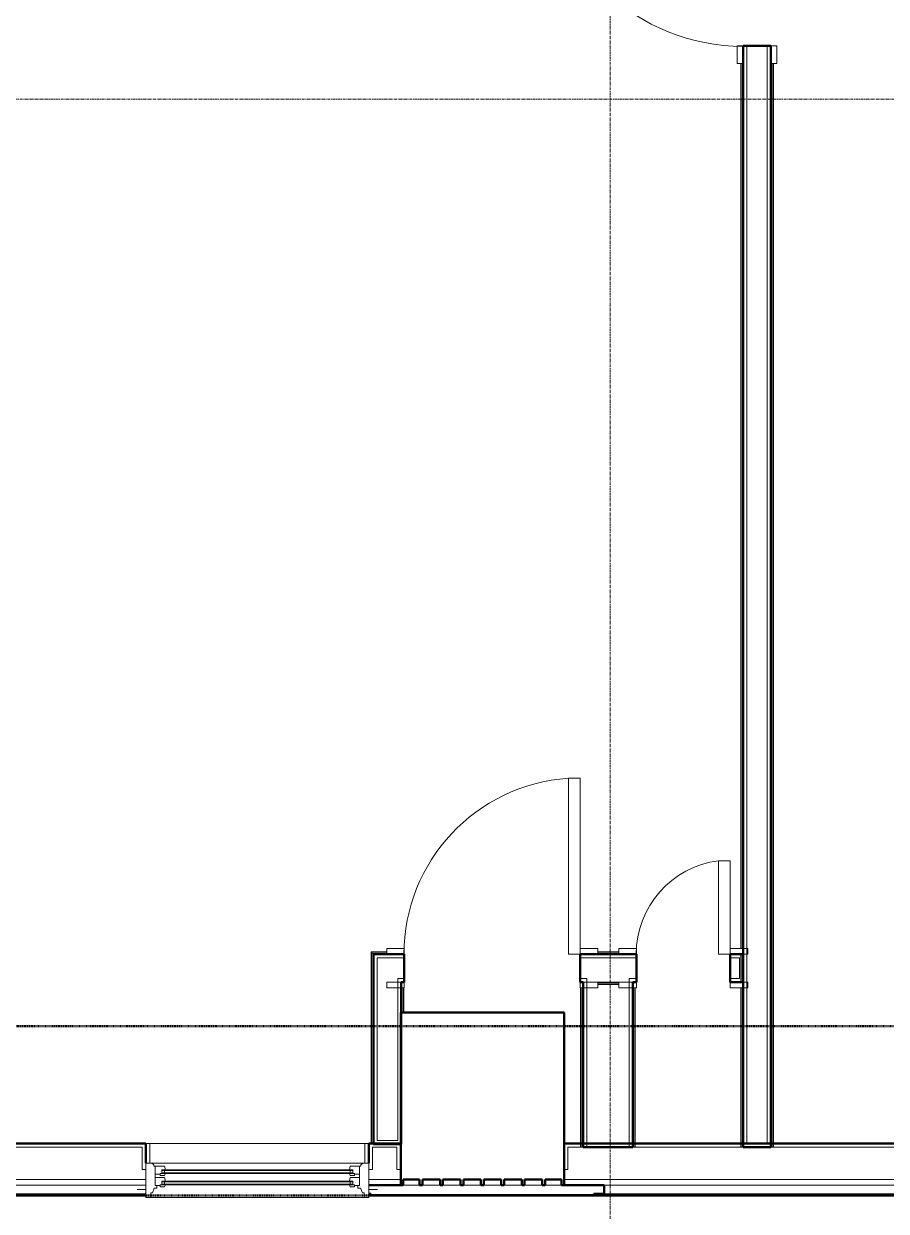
# Model space of a CAD drawing. Header units: inches. Extents: x -4235 to -464, y 9767 to 12344.
# Drawn here: x -2927.4 to -2780.2, y 9977.5 to 10180 of the extents above; entities that cross this region are included whole.
import ezdxf

# ---------------------------------------------------------------- set-up
doc = ezdxf.new("R2010")
doc.units = ezdxf.units.IN
doc.header["$MEASUREMENT"] = 0
doc.linetypes.add('Dash 1_16_', pattern=[0.125, 0.0625, -0.0625])
doc.linetypes.add('Grid Line 1_2_', pattern=[0.875, 0.5, -0.125, 0.125, -0.125])
for name, color, linetype, lineweight in [('0-1', 7, 'Continuous', 5), ('0-2', 10, 'Continuous', 9), ('A-DOOR-1', 7, 'Continuous', 9), ('A-DOOR-2', 130, 'Continuous', 20), ('A-DOOR-FRAM-1', 130, 'Continuous', 20), ('A-GENM', 5, 'Continuous', 9), ('A-GENM-5', 5, 'Continuous', 50), ('A-GLAZ-1', 151, 'Continuous', 9), ('A-GLAZ-2', 151, 'Continuous', 20), ('A-GLAZ-3', 151, 'Continuous', 50), ('A-WALL', 113, 'Continuous', 13), ('A-WALL-1', 250, 'Continuous', 50), ('A-WALL-2', 50, 'Continuous', 13), ('A-WALL-3', 10, 'Continuous', 9), ('A-WALL-4', 254, 'Continuous', 9), ('A-WALL-5', 7, 'Continuous', 9), ('A-WALL-6', 113, 'Continuous', 9), ('A-WALL-7', 113, 'Continuous', 50), ('C-PROP-LINE-1', 91, 'Dash 1_16_', 50), ('I-WALL-1', 250, 'Continuous', 50), ('I-WALL-2', 10, 'Continuous', 9), ('I-WALL-3', 254, 'Continuous', 9), ('I-WALL-4', 7, 'Continuous', 9), ('S-GRID-1', 1, 'Grid Line 1_2_', 9)]:
    doc.layers.add(name, color=color, linetype=linetype, lineweight=lineweight)

# ---------------------------------------------------------------- blocks, each defined once
blk = doc.blocks.new('Basic Wall _ INT - W4BØF - _5_8 GYP - 2X4 WOOD_BATT_ - 5_8 GYP_ - ___-2680968-BACKGROUND - 2ND FLOOR')
at = {"layer": 'A-WALL-3'}
for p, q in [((-2804.62, 10173.24), (-2804.62, 10176.24)), ((-2804.97, 10021.34), (-2804.97, 10016.59)), ((-2804.62, 10016.59), (-2804.62, 10021.34)), ((-2804.97, 9989.06), (-2804.97, 9988.44)), ((-2804.62, 9988.44), (-2804.62, 9989.06)), ((-2804.75, 9988.44), (-2805.04, 9988.44)), ((-2805.04, 9988.44), (-2804.97, 9988.44)), ((-2804.97, 9988.44), (-2804.83, 9988.44)), ((-2804.83, 9988.44), (-2804.76, 9988.44)), ((-2804.67, 9988.44), (-2804.75, 9988.44)), ((-2804.62, 9988.44), (-2804.67, 9988.44)), ((-2804.65, 9988.44), (-2804.62, 9988.44))]:
    blk.add_line(p, q, dxfattribs=at)
at = {"layer": 'A-WALL-4'}
for p, q in [((-2804.97, 10173.24), (-2804.97, 10022.34)), ((-2804.62, 10022.34), (-2804.62, 10173.24)), ((-2805.04, 10021.34), (-2805.04, 10016.59)), ((-2804.75, 10021.34), (-2804.75, 10016.59)), ((-2804.97, 10015.59), (-2804.97, 9989.06)), ((-2804.62, 9989.06), (-2804.62, 10015.59)), ((-2805.04, 9989.06), (-2805.04, 9988.44)), ((-2804.75, 9989.06), (-2804.75, 9988.44))]:
    blk.add_line(p, q, dxfattribs=at)
at = {"layer": 'A-WALL-5'}
for p, q in [((-2805.04, 10173.24), (-2805.04, 10022.34)), ((-2804.75, 10173.24), (-2804.75, 10022.34)), ((-2805.04, 10015.59), (-2805.04, 9989.06)), ((-2804.75, 10015.59), (-2804.75, 9989.06))]:
    blk.add_line(p, q, dxfattribs=at)
blk = doc.blocks.new('Basic Wall _ INT - W4BØF - _5_8 GYP - 2X4 WOOD_BATT_ - 5_8 GYP_ - ___-2680969-BACKGROUND - 2ND FLOOR')
at = {"layer": 'A-WALL-3'}
for p, q in [((-2799.87, 10173.24), (-2799.87, 10176.24)), ((-2799.87, 9988.44), (-2799.87, 9989.06)), ((-2799.52, 9989.06), (-2799.52, 9988.44)), ((-2799.87, 9988.44), (-2799.85, 9988.44)), ((-2799.83, 9988.44), (-2799.87, 9988.44)), ((-2799.75, 9988.44), (-2799.83, 9988.44)), ((-2799.46, 9988.44), (-2799.75, 9988.44)), ((-2799.73, 9988.44), (-2799.67, 9988.44)), ((-2799.67, 9988.44), (-2799.58, 9988.44)), ((-2799.55, 9988.44), (-2799.52, 9988.44)), ((-2799.52, 9988.44), (-2799.46, 9988.44))]:
    blk.add_line(p, q, dxfattribs=at)
at = {"layer": 'A-WALL-4'}
for p, q in [((-2799.87, 9989.06), (-2799.87, 10173.24)), ((-2799.52, 10173.24), (-2799.52, 9989.06)), ((-2799.75, 9988.44), (-2799.75, 9989.06)), ((-2799.46, 9989.06), (-2799.46, 9988.44))]:
    blk.add_line(p, q, dxfattribs=at)
at = {"layer": 'A-WALL-5'}
for p, q in [((-2799.75, 9989.06), (-2799.75, 10173.24)), ((-2799.46, 10173.24), (-2799.46, 9989.06))]:
    blk.add_line(p, q, dxfattribs=at)
blk = doc.blocks.new('SWING - SINGLE - FLUSH - 2-10 x 6-8 - PRIVACY-3199407-BACKGROUND - 2ND FLOOR')
at = {"layer": 'A-DOOR-1'}
blk.add_arc((17, 2.37), 34.07, 93.3657, 180, dxfattribs=at)
at = {"layer": 'A-DOOR-2'}
for p, q in [((15, 2.37), (15, 36.38)), ((17, 36.38), (15, 36.38)), ((17, 2.37), (17, 36.38)), ((17, 2.37), (15, 2.37))]:
    blk.add_line(p, q, dxfattribs=at)
at = {"layer": 'A-DOOR-FRAM-1'}
for p, q in [((-17, 3.37), (-20, 3.37)), ((-20, 3.37), (-20, 2.37)), ((-20, 2.37), (-17, 2.37)), ((-17, 2.37), (-17, 3.37)), ((20, 3.37), (17, 3.37)), ((17, 3.37), (17, 2.37)), ((17, 2.37), (20, 2.37)), ((20, 2.37), (20, 3.37)), ((-17, -2.38), (-20, -2.38)), ((-20, -2.38), (-20, -3.38)), ((-20, -3.38), (-17, -3.38)), ((-17, -3.38), (-17, -2.38)), ((20, -2.38), (17, -2.38)), ((17, -2.38), (17, -3.38)), ((17, -3.38), (20, -3.38)), ((20, -3.38), (20, -2.38))]:
    blk.add_line(p, q, dxfattribs=at)
blk = doc.blocks.new('Basic Wall _ INT - W4BØF - _5_8 GYP - 2X4 WOOD_BATT_ - 5_8 GYP_ - ___-2680531-BACKGROUND - 2ND FLOOR')
at = {"layer": 'A-WALL-3'}
for p, q in [((-2868.05, 10021.69), (-2868.11, 10021.75)), ((-2867.9, 10021.55), (-2868.05, 10021.69)), ((-2867.84, 10021.48), (-2867.9, 10021.54)), ((-2867.7, 10021.34), (-2867.72, 10021.36)), ((-2868.11, 9988.96), (-2868.05, 9988.96)), ((-2868.05, 9989.06), (-2868.05, 9989)), ((-2868.05, 9988.96), (-2867.9, 9988.96)), ((-2867.9, 9988.96), (-2867.84, 9988.96)), ((-2867.72, 9988.96), (-2867.7, 9988.96)), ((-2867.7, 9988.96), (-2867.7, 9989.06))]:
    blk.add_line(p, q, dxfattribs=at)
at = {"layer": 'A-WALL-4'}
for p, q in [((-2868.05, 10021.69), (-2868.05, 9989.06)), ((-2867.7, 9989.06), (-2867.7, 10021.34)), ((-2868.11, 9989.06), (-2868.11, 9988.96)), ((-2867.82, 9988.96), (-2868.11, 9988.96)), ((-2867.82, 9989.06), (-2867.82, 9988.98)), ((-2867.74, 9988.96), (-2867.82, 9988.96)), ((-2867.7, 9988.96), (-2867.74, 9988.96))]:
    blk.add_line(p, q, dxfattribs=at)
at = {"layer": 'A-WALL-5'}
for p, q in [((-2868.11, 10021.75), (-2868.11, 9989.06)), ((-2867.82, 10021.46), (-2867.82, 9989.06))]:
    blk.add_line(p, q, dxfattribs=at)
at = {"layer": 'A-WALL-5', "flags": 128}
for points in [[(-2868.11, 10021.75), (-2867.99, 10021.63), (-2867.9, 10021.54), (-2867.84, 10021.48), (-2867.82, 10021.46)], [(-2867.82, 10021.46), (-2867.82, 10021.46), (-2867.81, 10021.45), (-2867.8, 10021.44), (-2867.78, 10021.42), (-2867.76, 10021.4), (-2867.74, 10021.38)]]:
    blk.add_lwpolyline(points, dxfattribs=at)
blk = doc.blocks.new('Basic Wall _ INT - W4BØF - _5_8 GYP - 2X4 WOOD_BATT_ - 5_8 GYP_ - ___-2680530-BACKGROUND - 2ND FLOOR')
at = {"layer": 'A-WALL-4'}
for p, q in [((-2862.95, 10011.38), (-2862.95, 10015.59)), ((-2862.6, 10015.59), (-2862.6, 10011.38))]:
    blk.add_line(p, q, dxfattribs=at)
at = {"layer": 'A-WALL-5'}
for p, q in [((-2862.82, 10011.38), (-2862.82, 10015.59)), ((-2862.54, 10015.59), (-2862.54, 10011.38))]:
    blk.add_line(p, q, dxfattribs=at)
blk = doc.blocks.new('Basic Wall _ INT - W4BØF - _5_8 GYP - 2X4 WOOD_BATT_ - 5_8 GYP_ - ___-2680533-BACKGROUND - 2ND FLOOR')
at = {"layer": 'A-WALL-3'}
for p, q in [((-2868.11, 10021.75), (-2868.05, 10021.69)), ((-2868.05, 10021.69), (-2867.9, 10021.55)), ((-2867.9, 10021.54), (-2867.84, 10021.48)), ((-2867.72, 10021.36), (-2867.7, 10021.34)), ((-2832.44, 10021.34), (-2829.44, 10021.34)), ((-2825.81, 10021.34), (-2822.81, 10021.34))]:
    blk.add_line(p, q, dxfattribs=at)
at = {"layer": 'A-WALL-4'}
for p, q in [((-2865.44, 10021.69), (-2868.05, 10021.69)), ((-2867.7, 10021.34), (-2865.44, 10021.34)), ((-2825.81, 10021.69), (-2829.44, 10021.69)), ((-2829.44, 10021.34), (-2825.81, 10021.34))]:
    blk.add_line(p, q, dxfattribs=at)
at = {"layer": 'A-WALL-5'}
for p, q in [((-2865.44, 10021.75), (-2868.11, 10021.75)), ((-2865.44, 10021.46), (-2867.82, 10021.46)), ((-2825.81, 10021.75), (-2829.44, 10021.75)), ((-2825.81, 10021.46), (-2829.44, 10021.46))]:
    blk.add_line(p, q, dxfattribs=at)
at = {"layer": 'A-WALL-5', "flags": 128}
for points in [[(-2867.82, 10021.46), (-2867.84, 10021.48), (-2867.9, 10021.54), (-2867.99, 10021.63), (-2868.11, 10021.75)], [(-2867.74, 10021.38), (-2867.76, 10021.4), (-2867.78, 10021.42), (-2867.8, 10021.44), (-2867.81, 10021.45), (-2867.82, 10021.46), (-2867.82, 10021.46)]]:
    blk.add_lwpolyline(points, dxfattribs=at)
blk = doc.blocks.new('Basic Wall _ INT - W4BØF - _5_8 GYP - 2X4 WOOD_BATT_ - 5_8 GYP_ - ___-2680532-BACKGROUND - 2ND FLOOR')
at = {"layer": 'A-WALL-3'}
for p, q in [((-2829.44, 10016.59), (-2825.81, 10016.59)), ((-2825.81, 10016.24), (-2829.44, 10016.24))]:
    blk.add_line(p, q, dxfattribs=at)
at = {"layer": 'A-WALL-4'}
for p, q in [((-2829.44, 10016.46), (-2825.81, 10016.46)), ((-2825.81, 10016.18), (-2829.44, 10016.18))]:
    blk.add_line(p, q, dxfattribs=at)
blk = doc.blocks.new('SWING - SINGLE - FLUSH - 30_ x 80_ - MAGIC PAK DOOR - ACOUSTICAL SEAL-3199413-BACKGROUND - 2ND FLOOR')
at = {"layer": 'A-DOOR-1'}
blk.add_arc((15, 2.375), 30.067, 93.81407, 180, dxfattribs=at)
at = {"layer": 'A-DOOR-2'}
for p, q in [((13, 2.375), (13, 32.375)), ((15, 32.375), (13, 32.375)), ((15, 2.375), (15, 32.375)), ((15, 2.375), (13, 2.375))]:
    blk.add_line(p, q, dxfattribs=at)
at = {"layer": 'A-DOOR-FRAM-1'}
for p, q in [((-15, 3.375), (-18, 3.375)), ((-18, 3.375), (-18, 2.375)), ((-18, 2.375), (-15, 2.375)), ((-15, 2.375), (-15, 3.375)), ((18, 3.375), (15, 3.375)), ((15, 3.375), (15, 2.375)), ((15, 2.375), (18, 2.375)), ((18, 2.375), (18, 3.375)), ((-15, -2.375), (-18, -2.375)), ((-18, -2.375), (-18, -3.375)), ((-18, -3.375), (-15, -3.375)), ((-15, -3.375), (-15, -2.375)), ((18, -2.375), (15, -2.375)), ((15, -2.375), (15, -3.375)), ((15, -3.375), (18, -3.375)), ((18, -3.375), (18, -2.375))]:
    blk.add_line(p, q, dxfattribs=at)
blk = doc.blocks.new('SWING - SINGLE - FLUSH - 1-4 X 6-8 PASSAGE-3199417-BACKGROUND - 2ND FLOOR')
at = {"layer": 'A-DOOR-1'}
blk.add_arc((8, 2.37), 16.07, 97.1508, 180, dxfattribs=at)
at = {"layer": 'A-DOOR-2'}
for p, q in [((6, 2.37), (6, 18.32)), ((8, 18.32), (6, 18.32)), ((8, 2.37), (8, 18.32)), ((8, 2.37), (6, 2.37))]:
    blk.add_line(p, q, dxfattribs=at)
at = {"layer": 'A-DOOR-FRAM-1'}
for p, q in [((-8, 3.37), (-11, 3.37)), ((-11, 3.37), (-11, 2.37)), ((-11, 2.37), (-8, 2.37)), ((-8, 2.37), (-8, 3.37)), ((11, 3.37), (8, 3.37)), ((8, 3.37), (8, 2.37)), ((8, 2.37), (11, 2.37)), ((11, 2.37), (11, 3.37)), ((-8, -2.38), (-11, -2.38)), ((-11, -2.38), (-11, -3.38)), ((-11, -3.38), (-8, -3.38)), ((-8, -3.38), (-8, -2.38)), ((11, -2.38), (8, -2.38)), ((8, -2.38), (8, -3.38)), ((8, -3.38), (11, -3.38)), ((11, -3.38), (11, -2.38))]:
    blk.add_line(p, q, dxfattribs=at)
blk = doc.blocks.new('Basic Wall _ INT - W8BØF - _5_8 GYP - 2X8 WOOD_BATT_ - 5_8 GYP_ - ___-2698452-BACKGROUND - 2ND FLOOR')
at = {"layer": 'I-WALL-2'}
for p, q in [((-2823.44, 9989.06), (-2823.44, 9988.44)), ((-2823.09, 9988.44), (-2823.09, 9989.06)), ((-2823.44, 9988.44), (-2823.41, 9988.44)), ((-2823.39, 9988.44), (-2823.44, 9988.44)), ((-2823.31, 9988.44), (-2823.39, 9988.44)), ((-2823.02, 9988.44), (-2823.31, 9988.44)), ((-2823.3, 9988.44), (-2823.23, 9988.44)), ((-2823.23, 9988.44), (-2823.09, 9988.44)), ((-2823.09, 9988.44), (-2823.02, 9988.44))]:
    blk.add_line(p, q, dxfattribs=at)
at = {"layer": 'I-WALL-3'}
for p, q in [((-2823.44, 10015.59), (-2823.44, 9989.06)), ((-2823.09, 9989.06), (-2823.09, 10015.59)), ((-2823.31, 9988.44), (-2823.31, 9989.06)), ((-2823.02, 9988.44), (-2823.02, 9989.06))]:
    blk.add_line(p, q, dxfattribs=at)
at = {"layer": 'I-WALL-4'}
for p, q in [((-2823.31, 9989.06), (-2823.31, 10015.59)), ((-2823.02, 9989.06), (-2823.02, 10015.59))]:
    blk.add_line(p, q, dxfattribs=at)
blk = doc.blocks.new('Basic Wall _ INT - W8BØF - _5_8 GYP - 2X8 WOOD_BATT_ - 5_8 GYP_ - ___-2703640-BACKGROUND - 2ND FLOOR')
at = {"layer": 'I-WALL-2'}
for p, q in [((-2832.29, 9988.46), (-2832.29, 9989.06)), ((-2831.94, 9989.06), (-2831.94, 9988.46)), ((-2832.23, 9988.44), (-2832.35, 9988.44)), ((-2832.35, 9988.44), (-2832.29, 9988.44)), ((-2832.29, 9988.44), (-2832.14, 9988.44)), ((-2832.14, 9988.44), (-2832.23, 9988.44)), ((-2832.06, 9988.44), (-2832.14, 9988.44)), ((-2832.14, 9988.44), (-2832.08, 9988.44)), ((-2831.98, 9988.44), (-2832.06, 9988.44)), ((-2831.94, 9988.44), (-2831.98, 9988.44)), ((-2831.96, 9988.44), (-2831.94, 9988.44))]:
    blk.add_line(p, q, dxfattribs=at)
at = {"layer": 'I-WALL-3'}
for p, q in [((-2832.29, 9989.06), (-2832.29, 10015.59)), ((-2831.94, 10015.59), (-2831.94, 9989.06)), ((-2832.35, 9988.46), (-2832.35, 9989.06)), ((-2832.06, 9989.06), (-2832.06, 9988.46))]:
    blk.add_line(p, q, dxfattribs=at)
at = {"layer": 'I-WALL-4'}
for p, q in [((-2832.35, 9989.06), (-2832.35, 10015.59)), ((-2832.06, 10015.59), (-2832.06, 9989.06))]:
    blk.add_line(p, q, dxfattribs=at)
blk = doc.blocks.new('CTR - 1st Phase - Unit Layouts_rvt-1-BACKGROUND - 2ND FLOOR')
at = {"layer": 'A-WALL-1'}
for p, q in [((-2799.87, 10176.24), (-2804.62, 10176.24)), ((-2804.62, 10176.24), (-2804.62, 9988.44)), ((-2799.87, 9988.44), (-2799.87, 10176.24)), ((-2867.07, 10021.34), (-2867.7, 10021.34)), ((-2867.7, 10021.34), (-2867.7, 9988.96)), ((-2862.95, 10021.34), (-2867.07, 10021.34)), ((-2862.44, 10021.34), (-2862.95, 10021.34)), ((-2862.44, 10016.59), (-2862.44, 10021.34)), ((-2822.81, 10021.34), (-2832.44, 10021.34)), ((-2832.44, 10021.34), (-2832.44, 10016.59)), ((-2822.81, 10016.59), (-2822.81, 10021.34)), ((-2804.62, 10021.34), (-2806.81, 10021.34)), ((-2806.81, 10021.34), (-2806.81, 10016.59)), ((-2804.62, 10020.71), (-2804.62, 10021.34)), ((-2804.62, 10017.21), (-2804.62, 10020.71)), ((-2804.62, 10016.59), (-2804.62, 10017.21)), ((-2862.95, 9988.96), (-2862.95, 10016.59)), ((-2862.95, 10016.59), (-2862.44, 10016.59)), ((-2832.44, 10016.59), (-2831.94, 10016.59)), ((-2823.44, 10016.59), (-2822.81, 10016.59)), ((-2806.81, 10016.59), (-2804.62, 10016.59)), ((-2867.7, 9988.96), (-2867.07, 9988.96)), ((-2867.07, 9988.96), (-2863.57, 9988.96)), ((-2863.57, 9988.96), (-2862.95, 9988.96)), ((-2804.62, 9988.44), (-2804, 9988.44)), ((-2804, 9988.44), (-2800.5, 9988.44)), ((-2800.5, 9988.44), (-2799.87, 9988.44))]:
    blk.add_line(p, q, dxfattribs=at)
at = {"layer": 'A-WALL-2'}
for p, q in [((-2804, 10176.24), (-2804, 9989.06)), ((-2800.5, 10176.24), (-2800.5, 9989.06)), ((-2867.07, 10020.71), (-2867.07, 9989.59)), ((-2867.07, 10020.71), (-2863.57, 10020.71)), ((-2863.57, 10020.71), (-2862.95, 10020.71)), ((-2862.44, 10020.71), (-2862.95, 10020.71)), ((-2822.81, 10020.71), (-2832.44, 10020.71)), ((-2805.25, 10020.71), (-2806.81, 10020.71)), ((-2805.25, 10017.21), (-2805.25, 10020.71)), ((-2863.57, 10017.21), (-2863.57, 9989.59)), ((-2863.57, 10017.21), (-2862.95, 10017.21)), ((-2862.44, 10017.21), (-2862.95, 10017.21)), ((-2831.31, 10017.21), (-2832.44, 10017.21)), ((-2831.31, 10017.21), (-2831.31, 10016.59)), ((-2822.81, 10017.21), (-2824.06, 10017.21)), ((-2824.06, 10017.21), (-2824.06, 10016.59)), ((-2805.25, 10017.21), (-2806.81, 10017.21)), ((-2831.31, 9988.44), (-2831.31, 10016.59)), ((-2824.06, 9988.44), (-2824.06, 10016.59)), ((-2867.07, 9989.59), (-2863.57, 9989.59)), ((-2804, 9989.06), (-2800.5, 9989.06))]:
    blk.add_line(p, q, dxfattribs=at)
at = {"layer": 'A-WALL-3'}
for p, q in [((-2804.62, 10176.24), (-2804.62, 10173.24)), ((-2799.87, 10173.24), (-2799.87, 10176.24)), ((-2804.62, 10173.24), (-2804.62, 10022.34)), ((-2799.87, 9989.06), (-2799.87, 10173.24)), ((-2867.7, 10021.34), (-2865.44, 10021.34)), ((-2867.7, 10021.34), (-2867.7, 9989.06)), ((-2829.44, 10021.34), (-2832.44, 10021.34)), ((-2825.81, 10021.34), (-2829.44, 10021.34)), ((-2822.81, 10021.34), (-2825.81, 10021.34)), ((-2804.62, 10021.34), (-2804.62, 10016.59)), ((-2804.62, 10021.34), (-2804.62, 10016.59)), ((-2862.95, 10011.38), (-2862.95, 10015.59)), ((-2804.62, 10015.59), (-2804.62, 9989.06)), ((-2867.7, 9989.06), (-2867.7, 9988.96)), ((-2863.06, 9988.96), (-2867.7, 9988.96)), ((-2804.62, 9989.06), (-2804.62, 9988.44)), ((-2799.87, 9988.44), (-2799.87, 9989.06)), ((-2799.87, 9988.44), (-2804.62, 9988.44))]:
    blk.add_line(p, q, dxfattribs=at)
at = {"layer": 'A-WALL-4'}
for p, q in [((-2804.62, 10176.24), (-2799.87, 10176.24)), ((-2862.44, 10021.34), (-2862.44, 10016.59)), ((-2832.44, 10016.59), (-2832.44, 10021.34)), ((-2822.81, 10021.34), (-2822.81, 10016.59)), ((-2806.81, 10016.59), (-2806.81, 10021.34))]:
    blk.add_line(p, q, dxfattribs=at)
at = {"layer": 'I-WALL-1'}
for p, q in [((-2831.94, 10016.59), (-2831.94, 9988.44)), ((-2823.44, 9988.44), (-2823.44, 10016.59)), ((-2831.94, 9988.44), (-2823.44, 9988.44))]:
    blk.add_line(p, q, dxfattribs=at)
at = {"layer": 'I-WALL-2'}
for p, q in [((-2831.94, 10015.59), (-2831.94, 9989.06)), ((-2823.44, 9989.06), (-2823.44, 10015.59)), ((-2831.94, 9989.06), (-2831.94, 9988.46)), ((-2823.44, 9988.44), (-2823.44, 9989.06)), ((-2823.44, 9988.44), (-2831.94, 9988.44))]:
    blk.add_line(p, q, dxfattribs=at)
at = {"layer": '0-2'}
for name, p in [('Basic Wall _ INT - W4BØF - _5_8 GYP - 2X4 WOOD_BATT_ - 5_8 GYP_ - ___-2680969-BACKGROUND - 2ND FLOOR', (0, 0)), ('Basic Wall _ INT - W4BØF - _5_8 GYP - 2X4 WOOD_BATT_ - 5_8 GYP_ - ___-2680968-BACKGROUND - 2ND FLOOR', (0, 0)), ('SWING - SINGLE - FLUSH - 30_ x 80_ - MAGIC PAK DOOR - ACOUSTICAL SEAL-3199413-BACKGROUND - 2ND FLOOR', (-2847.44, 10018.96)), ('SWING - SINGLE - FLUSH - 1-4 X 6-8 PASSAGE-3199417-BACKGROUND - 2ND FLOOR', (-2814.81, 10018.96)), ('Basic Wall _ INT - W4BØF - _5_8 GYP - 2X4 WOOD_BATT_ - 5_8 GYP_ - ___-2680531-BACKGROUND - 2ND FLOOR', (0, 0)), ('Basic Wall _ INT - W4BØF - _5_8 GYP - 2X4 WOOD_BATT_ - 5_8 GYP_ - ___-2680533-BACKGROUND - 2ND FLOOR', (0, 0)), ('Basic Wall _ INT - W4BØF - _5_8 GYP - 2X4 WOOD_BATT_ - 5_8 GYP_ - ___-2680530-BACKGROUND - 2ND FLOOR', (0, 0)), ('Basic Wall _ INT - W8BØF - _5_8 GYP - 2X8 WOOD_BATT_ - 5_8 GYP_ - ___-2703640-BACKGROUND - 2ND FLOOR', (0, 0)), ('Basic Wall _ INT - W4BØF - _5_8 GYP - 2X4 WOOD_BATT_ - 5_8 GYP_ - ___-2680532-BACKGROUND - 2ND FLOOR', (0, 0)), ('Basic Wall _ INT - W8BØF - _5_8 GYP - 2X8 WOOD_BATT_ - 5_8 GYP_ - ___-2698452-BACKGROUND - 2ND FLOOR', (0, 0))]:
    blk.add_blockref(name, p, dxfattribs=at)
at = {"layer": '0-2', "rotation": 90.0000000000466}
blk.add_blockref('SWING - SINGLE - FLUSH - 2-10 x 6-8 - PRIVACY-3199407-BACKGROUND - 2ND FLOOR', (-2802.25, 10193.24), dxfattribs=at)
blk = doc.blocks.new('Window-Double_Hung-Andersen-400_Series-Tilt_Wash - DOUBLE HUNG - REVERSE COTTAGE - 2ND FLOOR-2888952-BACKGROUND - 2ND FLOOR')
at = {"layer": 'A-GLAZ-1'}
for p, q in [((-18.95, 4.44), (18.95, 4.44)), ((-18.95, 1.06), (-18.95, 4.44)), ((-18.32, 1.06), (-18.32, 4.44)), ((18.32, 1.06), (18.32, 4.44)), ((18.95, 4.44), (18.95, 1.06)), ((-19.01, 2.44), (-19.01, 3.94)), ((-19.01, 3.94), (-18.95, 3.94)), ((-18.95, 2.44), (-19.01, 2.44)), ((18.95, 3.94), (19.01, 3.94)), ((19.01, 2.44), (18.95, 2.44)), ((19.01, 3.94), (19.01, 2.44)), ((18.95, 1.06), (-18.95, 1.06)), ((-16.29, -0.19), (-15.7, -0.19)), ((-16.29, -0.56), (-15.7, -0.56)), ((-15.82, -0.56), (-15.82, -0.19)), ((-15.7, -0.06), (15.7, -0.06)), ((-15.7, -0.19), (15.7, -0.19)), ((-15.7, -0.56), (15.7, -0.56)), ((-15.7, -0.69), (15.7, -0.69)), ((-15.7, -2), (15.7, -2)), ((16.29, -0.19), (15.7, -0.19)), ((16.29, -0.56), (15.7, -0.56)), ((15.82, -0.56), (15.82, -0.19)), ((-16.29, -2.13), (-15.7, -2.13)), ((-16.29, -2.5), (-15.7, -2.5)), ((-15.82, -2.5), (-15.82, -2.13)), ((-15.7, -2.13), (15.7, -2.13)), ((-15.7, -2.5), (15.7, -2.5)), ((-15.7, -2.63), (15.7, -2.63)), ((16.29, -2.13), (15.7, -2.13)), ((16.29, -2.5), (15.7, -2.5)), ((15.82, -2.5), (15.82, -2.13))]:
    blk.add_line(p, q, dxfattribs=at)
at = {"layer": 'A-GLAZ-2'}
for p, q in [((-19.01, 1.06), (19.01, 1.06)), ((-19.01, -4.81), (-19.01, 1.06)), ((-17.67, 0.78), (-18, 1.06)), ((-17.67, 0.78), (-17.67, 0.56)), ((-17.67, 0.56), (-15.86, 0.56)), ((-17.42, -2.75), (-17.42, 0.56)), ((-15.86, 0.56), (-15.7, -0.06)), ((15.86, 0.56), (15.7, -0.06)), ((17.67, 0.56), (15.86, 0.56)), ((17.42, -2.75), (17.42, 0.56)), ((17.67, 0.78), (18, 1.06)), ((17.67, 0.78), (17.67, 0.56)), ((19.01, 1.06), (19.01, -4.81)), ((-17.42, -0.81), (-16.57, -0.81)), ((-17.42, -1.37), (-15.86, -1.37)), ((-16.57, -0.69), (-16.57, -1.03)), ((-15.7, -0.69), (-16.57, -0.69)), ((-15.86, -1.03), (-16.57, -1.03)), ((-16.29, -0.69), (-16.29, -0.06)), ((-15.7, -0.06), (-16.29, -0.06)), ((-16.29, -2.63), (-16.29, -2)), ((-15.7, -2), (-16.29, -2)), ((-15.86, -1.03), (-15.7, -0.69)), ((-15.86, -1.37), (-15.7, -2)), ((15.7, -0.06), (16.29, -0.06)), ((15.86, -1.03), (15.7, -0.69)), ((15.7, -0.69), (16.57, -0.69)), ((15.86, -1.37), (15.7, -2)), ((15.7, -2), (16.29, -2)), ((15.86, -1.03), (16.57, -1.03)), ((17.42, -1.37), (15.86, -1.37)), ((16.29, -0.69), (16.29, -0.06)), ((16.29, -2.63), (16.29, -2)), ((16.57, -0.69), (16.57, -1.03)), ((17.42, -0.81), (16.57, -0.81)), ((-19.01, -3.44), (-20.51, -3.44)), ((-18.2, -4), (-17.92, -4)), ((-18.2, -4.81), (-18.2, -4)), ((-17.92, -4), (-17.61, -3.19)), ((-17.61, -3.19), (-17.14, -3.19)), ((-17.42, -2.75), (-16.57, -2.75)), ((-17.14, -3.19), (-17.14, -2.75)), ((-16.57, -2.63), (-16.57, -2.97)), ((-15.7, -2.63), (-16.57, -2.63)), ((-15.86, -2.97), (-16.57, -2.97)), ((-15.86, -2.97), (-15.7, -2.63)), ((15.86, -2.97), (15.7, -2.63)), ((15.7, -2.63), (16.57, -2.63)), ((15.86, -2.97), (16.57, -2.97)), ((16.57, -2.63), (16.57, -2.97)), ((17.42, -2.75), (16.57, -2.75)), ((17.14, -3.19), (17.14, -2.75)), ((17.61, -3.19), (17.14, -3.19)), ((17.92, -4), (17.61, -3.19)), ((18.2, -4), (17.92, -4)), ((18.2, -4.81), (18.2, -4)), ((19.01, -3.44), (20.51, -3.44)), ((19.01, -4.81), (-19.01, -4.81))]:
    blk.add_line(p, q, dxfattribs=at)
blk = doc.blocks.new('V-Series_EWC4_SPVU_RFA_2015 - 2ND AND 3RD FLOOR-2226480-BACKGROUND - 2ND FLOOR')
at = {"layer": 'A-GENM'}
for p, q in [((-3858.97, 11732.03), (-3858.97, 11734.83)), ((-3858.97, 11728.55), (-3858.97, 11731.53)), ((-3858.97, 11725.06), (-3858.97, 11728.05)), ((-3858.97, 11721.58), (-3858.97, 11724.56)), ((-3858.97, 11718.09), (-3858.97, 11721.08)), ((-3858.97, 11714.61), (-3858.97, 11717.59)), ((-3858.97, 11711.12), (-3858.97, 11714.11)), ((-3858.97, 11707.83), (-3858.97, 11710.62))]:
    blk.add_line(p, q, dxfattribs=at)
at = {"layer": 'A-GENM-5'}
for p, q in [((-3829.54, 11735.26), (-3858.97, 11735.26)), ((-3858.97, 11735.26), (-3858.97, 11734.83)), ((-3858.97, 11734.83), (-3857.97, 11734.83)), ((-3857.97, 11734.83), (-3857.97, 11732.03)), ((-3829.54, 11707.39), (-3829.54, 11735.26)), ((-3857.97, 11732.03), (-3858.97, 11732.03)), ((-3858.97, 11732.03), (-3858.97, 11731.53)), ((-3858.97, 11731.53), (-3857.97, 11731.53)), ((-3857.97, 11731.53), (-3857.97, 11728.55)), ((-3857.97, 11728.55), (-3858.97, 11728.55)), ((-3858.97, 11728.55), (-3858.97, 11728.05)), ((-3858.97, 11728.05), (-3857.97, 11728.05)), ((-3857.97, 11728.05), (-3857.97, 11725.06)), ((-3857.97, 11725.06), (-3858.97, 11725.06)), ((-3858.97, 11725.06), (-3858.97, 11724.56)), ((-3858.97, 11724.56), (-3857.97, 11724.56)), ((-3857.97, 11724.56), (-3857.97, 11721.58)), ((-3857.97, 11721.58), (-3858.97, 11721.58)), ((-3858.97, 11721.58), (-3858.97, 11721.08)), ((-3858.97, 11721.08), (-3857.97, 11721.08)), ((-3857.97, 11721.08), (-3857.97, 11718.09)), ((-3857.97, 11718.09), (-3858.97, 11718.09)), ((-3858.97, 11718.09), (-3858.97, 11717.59)), ((-3858.97, 11717.59), (-3857.97, 11717.59)), ((-3857.97, 11717.59), (-3857.97, 11714.61)), ((-3857.97, 11714.61), (-3858.97, 11714.61)), ((-3858.97, 11714.61), (-3858.97, 11714.11)), ((-3858.97, 11714.11), (-3857.97, 11714.11)), ((-3857.97, 11714.11), (-3857.97, 11711.12)), ((-3857.97, 11711.12), (-3858.97, 11711.12)), ((-3858.97, 11711.12), (-3858.97, 11710.62)), ((-3858.97, 11710.62), (-3857.97, 11710.62)), ((-3857.97, 11710.62), (-3857.97, 11707.83)), ((-3857.97, 11707.83), (-3858.97, 11707.83)), ((-3858.97, 11707.83), (-3858.97, 11707.39)), ((-3858.97, 11707.39), (-3829.54, 11707.39))]:
    blk.add_line(p, q, dxfattribs=at)
blk = doc.blocks.new('Perforated Panel at Magic-Pak - hvac panel - 2nd floor 2-2702974-BACKGROUND - 2ND FLOOR')
at = {"layer": 'A-GLAZ-3'}
for p, q in [((19.01, 4.44), (-19.01, 4.44)), ((-19.01, 4.44), (-19.01, 4.37)), ((-19.01, 4.37), (19.01, 4.37)), ((19.01, 4.37), (19.01, 4.44))]:
    blk.add_line(p, q, dxfattribs=at)
blk = doc.blocks.new('Family - ___-2835860-BACKGROUND - 2ND FLOOR')
at = {"layer": 'C-PROP-LINE-1'}
blk.add_line((-2636.92, 9980.19), (-3860.72, 9980.19), dxfattribs=at)
blk = doc.blocks.new('Family - ___-2835903-BACKGROUND - 2ND FLOOR')
at = {"layer": 'C-PROP-LINE-1'}
blk.add_line((-2096.82, 10009.09), (-3831.82, 10009.09), dxfattribs=at)
blk = doc.blocks.new('Family - ___-2835932-BACKGROUND - 2ND FLOOR')
at = {"layer": 'C-PROP-LINE-1'}
blk.add_line((-2067.92, 9980.19), (-3860.72, 9980.19), dxfattribs=at)

msp = doc.modelspace()

# ---------------------------------------------------------------- linework, layer by layer
at = {"layer": 'A-WALL'}
for p, q in [((-2907.16, 9988.44), (-2983.09, 9988.44)), ((-2907.16, 9984.63), (-2907.16, 9988.44)), ((-2867.89, 9988.44), (-2867.89, 9984.63)), ((-2863.69, 9988.44), (-2867.89, 9988.44)), ((-2863.69, 9984.63), (-2863.69, 9988.44)), ((-2834.56, 9988.44), (-2834.56, 9984.63)), ((-2753.56, 9988.44), (-2834.56, 9988.44)), ((-2983.71, 9982.94), (-2906.54, 9982.94)), ((-2907.16, 9984.63), (-2906.54, 9984.63)), ((-2868.51, 9984.63), (-2867.89, 9984.63)), ((-2868.51, 9982.94), (-2863.06, 9982.94)), ((-2863.69, 9984.63), (-2863.06, 9984.63)), ((-2835.19, 9984.63), (-2834.56, 9984.63)), ((-2835.19, 9982.94), (-2752.94, 9982.94)), ((-2983.71, 9981.94), (-2906.54, 9981.94)), ((-2828.36, 9981.94), (-2752.94, 9981.94)), ((-2983.71, 9980.44), (-2906.54, 9980.44)), ((-2828.36, 9980.44), (-2752.94, 9980.44))]:
    msp.add_line(p, q, dxfattribs=at)
at = {"layer": 'A-WALL-6'}
for p, q in [((-2906.54, 9989.06), (-2906.47, 9989.06)), ((-2868.57, 9989.06), (-2868.51, 9989.06))]:
    msp.add_line(p, q, dxfattribs=at)
at = {"layer": 'A-WALL-7'}
for p, q in [((-2906.54, 9989.06), (-2983.71, 9989.06)), ((-2906.54, 9985.69), (-2906.54, 9989.06)), ((-2868.51, 9989.06), (-2868.51, 9985.69)), ((-2863.06, 9989.06), (-2868.51, 9989.06)), ((-2863.06, 9981.94), (-2863.06, 9989.06)), ((-2752.94, 9989.06), (-2835.19, 9989.06)), ((-2835.19, 9989.06), (-2835.19, 9981.94)), ((-2868.51, 9981.94), (-2863.06, 9981.94)), ((-2835.19, 9981.94), (-2828.36, 9981.94)), ((-2828.36, 9981.94), (-2828.36, 9980.44)), ((-2983.71, 9980.19), (-2906.54, 9980.19)), ((-2868.14, 9980.44), (-2868.51, 9980.44)), ((-2868.51, 9980.19), (-2868.14, 9980.19)), ((-2868.14, 9980.19), (-2868.14, 9980.44)), ((-2828.36, 9980.44), (-2830.11, 9980.44)), ((-2830.11, 9980.44), (-2830.11, 9980.19)), ((-2830.11, 9980.19), (-2752.94, 9980.19))]:
    msp.add_line(p, q, dxfattribs=at)
at = {"layer": 'S-GRID-1'}
for p, q in [((-2827.32, 9836.18), (-2827.32, 12294.59)), ((-464.45, 10167.19), (-4185.7, 10167.19))]:
    msp.add_line(p, q, dxfattribs=at)

# ---------------------------------------------------------------- block references
at = {"layer": '0-1'}
msp.add_blockref('CTR - 1st Phase - Unit Layouts_rvt-1-BACKGROUND - 2ND FLOOR', (0, 0), dxfattribs=at)
at = {"layer": 'A-GENM', "rotation": 90.00000000000026}
msp.add_blockref('V-Series_EWC4_SPVU_RFA_2015 - 2ND AND 3RD FLOOR-2226480-BACKGROUND - 2ND FLOOR', (8872.2, 13840.91), dxfattribs=at)
at = {"layer": 'A-GLAZ-1'}
msp.add_blockref('Window-Double_Hung-Andersen-400_Series-Tilt_Wash - DOUBLE HUNG - REVERSE COTTAGE - 2ND FLOOR-2888952-BACKGROUND - 2ND FLOOR', (-2887.52, 9984.63), dxfattribs=at)
at = {"layer": 'A-GLAZ-1', "rotation": 180}
msp.add_blockref('Perforated Panel at Magic-Pak - hvac panel - 2nd floor 2-2702974-BACKGROUND - 2ND FLOOR', (-2849.12, 9984.63), dxfattribs=at)
at = {"layer": 'C-PROP-LINE-1'}
for name in ['Family - ___-2835860-BACKGROUND - 2ND FLOOR', 'Family - ___-2835932-BACKGROUND - 2ND FLOOR', 'Family - ___-2835903-BACKGROUND - 2ND FLOOR']:
    msp.add_blockref(name, (0, 0), dxfattribs=at)

doc.saveas('drawing.dxf')
